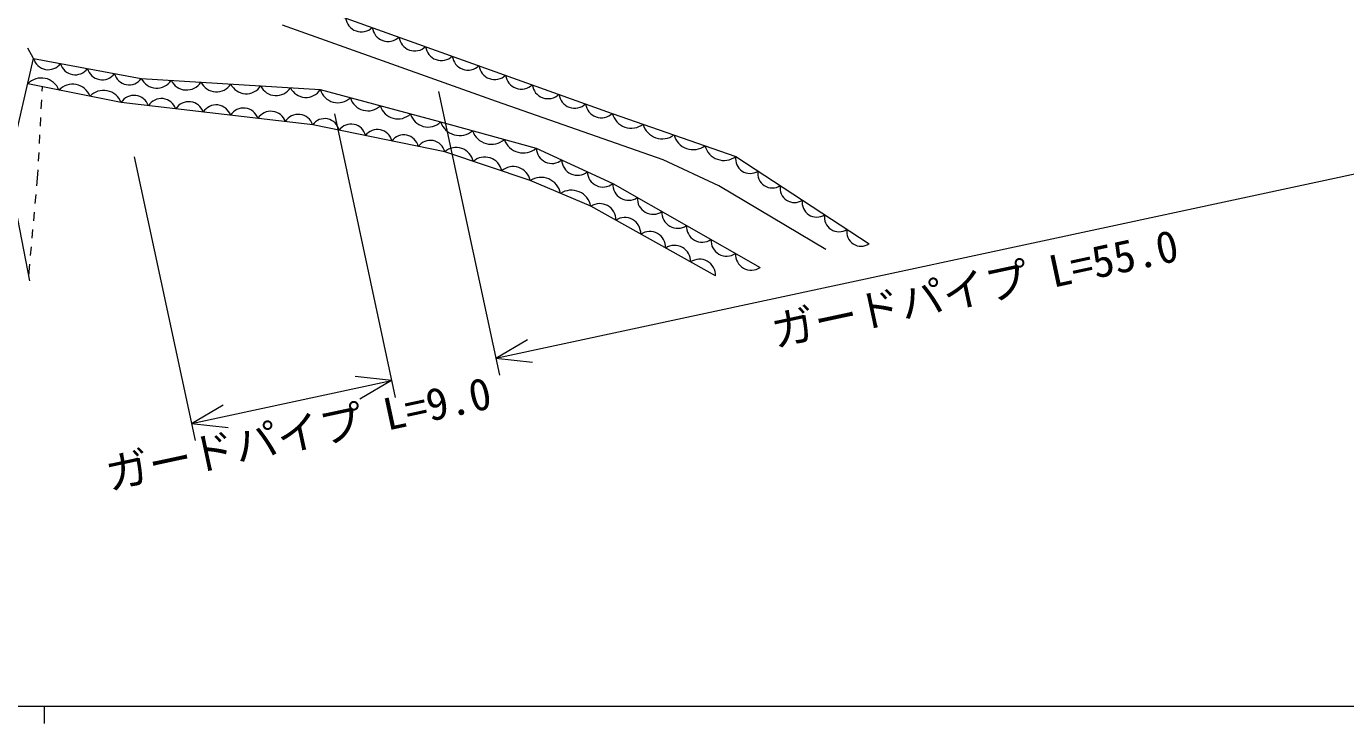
# Model space of a CAD drawing. Units: millimetres, scale not verified. Extents: x 40000 to 680000, y 20000 to 380000.
# Drawn here: x 366975 to 442406, y 204000 to 243869 of the extents above; entities that cross this region are included whole.
import ezdxf
from ezdxf.enums import TextEntityAlignment as Align

# ---------------------------------------------------------------- set-up
doc = ezdxf.new("R2010")
doc.units = ezdxf.units.MM
doc.header["$LTSCALE"] = 1000
for name, color, linetype, lineweight in [('M-BGD', 7, 'Continuous', 13), ('M-STR-HTXT', 7, 'Continuous', 13), ('M-TTL-BAND', 7, 'Continuous', 13)]:
    doc.layers.add(name, color=color, linetype=linetype, lineweight=lineweight)
doc.styles.add('ＭＳ ゴシック', font='')
doc.styles.get('ＭＳ ゴシック').set_extended_font_data('MS Gothic')

msp = doc.modelspace()

# ---------------------------------------------------------------- linework, layer by layer
at = {"layer": 'M-BGD'}
for p, q in [((367391, 242040), (367067, 242614)), ((367878, 240162), (367891, 240417)), ((367827, 239163), (367853, 239662)), ((367776, 238164), (367801, 238664)), ((367725, 237166), (367750, 237665)), ((367674, 236167), (367699, 236666)), ((367575, 234746), (367635, 235412)), ((367635, 235412), (367648, 235668)), ((367486, 233750), (367530, 234248)), ((367396, 232755), (367441, 233252)), ((367307, 231759), (367351, 232257)), ((367217, 230763), (367262, 231261)), ((367112, 229599), (367172, 230265))]:
    msp.add_line(p, q, dxfattribs=at)
for points in [[(379280, 256897), (380729, 251597), (383704, 244899), (400476, 238894), (407537, 236432), (415161, 231432)], [(412686, 231108), (406562, 234757), (403388, 236232), (393852, 239568), (381617, 243930)], [(367166, 229317), (365942, 235716), (367391, 242040)], [(367391, 242040), (373546, 240890), (383782, 240253), (390656, 238403), (396130, 236903), (400504, 234879), (408927, 230080)], [(406378, 229605), (399254, 233579), (395780, 235054), (390893, 236691), (383345, 238241), (372390, 239515), (367058, 240584)]]:
    msp.add_lwpolyline(points, dxfattribs=at)
for centre, radius, start, end in [((386128, 244462), 906, 186.91184, 313.68859), ((387652, 243916), 906, 186.91184, 313.68859), ((389177, 243370), 906, 186.91184, 313.68859), ((390702, 242824), 906, 186.91184, 313.68859), ((392227, 242278), 906, 186.91184, 313.68859), ((368227, 242253), 863, 194.27681, 324.56116), ((369766, 241965), 863, 194.27681, 324.56116), ((371305, 241678), 863, 194.27681, 324.56116), ((393751, 241732), 906, 186.91184, 313.68859), ((367834, 239846), 1072, 20.90362, 136.42592), ((372844, 241390), 863, 194.27681, 324.56116), ((374429, 241316), 980, 205.77673, 327.09674), ((376135, 241210), 980, 205.77673, 327.09674), ((377841, 241104), 980, 205.77673, 327.09674), ((395276, 241186), 906, 186.91184, 313.68859), ((369612, 239489), 1072, 20.90362, 136.42592), ((371389, 239133), 1072, 20.90362, 136.42592), ((373130, 239056), 870, 18.55245, 148.17202), ((379547, 240998), 980, 205.77673, 327.09674), ((381253, 240891), 980, 205.77673, 327.09674), ((382959, 240785), 980, 205.77673, 327.09674), ((384782, 240545), 1042, 196.27257, 313.6054), ((396801, 240640), 906, 186.91184, 313.68859), ((398325, 240094), 906, 186.91184, 313.68859), ((374695, 238874), 870, 18.55245, 148.17202), ((376260, 238692), 870, 18.55245, 148.17202), ((377825, 238510), 870, 18.55245, 148.17202), ((379390, 238328), 870, 18.55245, 148.17202), ((386500, 240082), 1042, 196.27257, 313.6054), ((388219, 239620), 1042, 196.27257, 313.6054), ((399850, 239548), 906, 186.91184, 313.68859), ((380954, 238146), 870, 18.55245, 148.17202), ((382519, 237964), 870, 18.55245, 148.17202), ((384030, 237749), 844, 12.44413, 144.35285), ((389937, 239157), 1042, 196.27257, 313.6054), ((391738, 238775), 1145, 198.95951, 310.39747), ((401564, 239175), 1124, 194.49359, 307.06188), ((385540, 237439), 844, 12.44413, 144.35285), ((387050, 237129), 844, 12.44413, 144.35285), ((388559, 236819), 844, 12.44413, 144.35285), ((393563, 238275), 1145, 198.95951, 310.39747), ((403329, 238559), 1124, 194.49359, 307.06188), ((405094, 237944), 1124, 194.49359, 307.06188), ((390069, 236509), 844, 12.44413, 144.35285), ((391553, 235956), 988, 11.06801, 131.88634), ((395388, 237775), 1145, 198.95951, 310.39747), ((397025, 236925), 895, 181.36609, 308.95911), ((406860, 237328), 1124, 194.49359, 307.06188), ((393182, 235410), 988, 11.06801, 131.88634), ((398483, 236250), 895, 181.36609, 308.95911), ((408352, 236289), 827, 170.04383, 303.44744), ((394810, 234864), 988, 11.06801, 131.88634), ((399941, 235575), 895, 181.36609, 308.95911), ((409622, 235455), 827, 170.04383, 303.44744), ((396398, 234096), 1140, 11.16359, 122.83781), ((401405, 234829), 903, 176.82176, 303.83506), ((410893, 234622), 827, 170.04383, 303.44744), ((398135, 233358), 1140, 11.16359, 122.83781), ((402809, 234029), 903, 176.82176, 303.83506), ((412163, 233789), 827, 170.04383, 303.44744), ((399764, 232819), 915, 357.83088, 123.85528), ((404213, 233229), 903, 176.82176, 303.83506), ((413434, 232956), 827, 170.04383, 303.44744), ((401189, 232024), 915, 357.83088, 123.85528), ((405617, 232429), 903, 176.82176, 303.83506), ((402614, 231229), 915, 357.83088, 123.85528), ((407021, 231629), 903, 176.82176, 303.83506), ((414705, 232123), 827, 170.04383, 303.44744), ((404038, 230434), 915, 357.83088, 123.85528), ((408425, 230829), 903, 176.82176, 303.83506), ((405463, 229639), 915, 357.83088, 123.85528)]:
    msp.add_arc(centre, radius, start, end, dxfattribs=at)
at = {"layer": 'M-STR-HTXT'}
for p, q in [((390540, 240149), (394024, 223918)), ((384586, 238871), (388070, 222640)), ((373137, 236414), (376621, 220183)), ((393814, 224896), (447801, 236483)), ((393814, 224896), (395630, 225967)), ((393814, 224896), (395910, 224664)), ((376411, 221160), (387860, 223618)), ((387860, 223618), (385765, 223850)), ((387860, 223618), (386044, 222546)), ((376411, 221160), (378227, 222232)), ((376411, 221160), (378507, 220928))]:
    msp.add_line(p, q, dxfattribs=at)
at = {"layer": 'M-TTL-BAND'}
for p, q in [((40000, 205000), (579000, 205000)), ((368000, 205000), (368000, 204000))]:
    msp.add_line(p, q, dxfattribs=at)

# ---------------------------------------------------------------- texts
at = {"layer": 'M-STR-HTXT', "style": 'ＭＳ ゴシック'}
for s, p in [('ガードパイプ L=55.0', (421500, 227463)), ('ガードパイプ L=9.0', (382828, 219163))]:
    msp.add_text(s, height=1833, rotation=12.114, dxfattribs=at).set_placement(p, align=Align.BOTTOM_CENTER)

doc.saveas('drawing.dxf')
